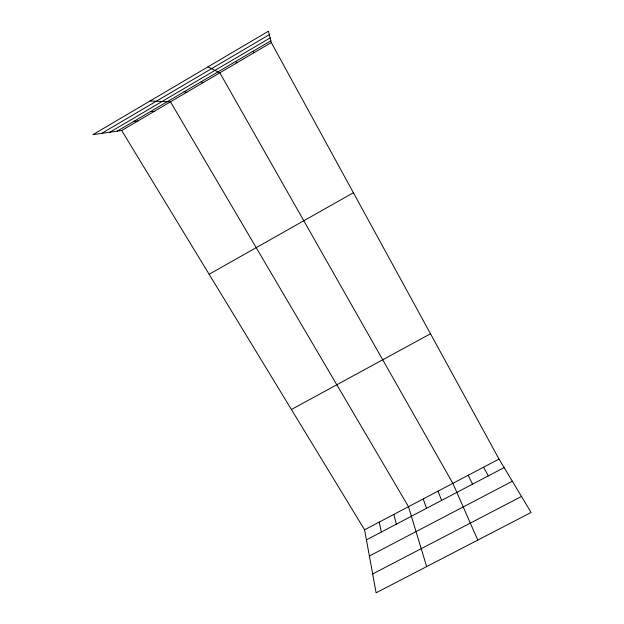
<?xml version="1.0" encoding="UTF-8"?>
<svg xmlns="http://www.w3.org/2000/svg" width="624" height="624" viewBox="0 0 624 624"><rect width="100%" height="100%" fill="white"/><g stroke="black" fill="none" stroke-linecap="round" stroke-linejoin="round"><path stroke-width="0.94" d="M101.642 133.403L269.318 34.655M109.855 132.218L270.13 37.908M117.164 131.165L270.847 40.786M121.68 130.517L271.292 42.565L268.46 31.2L92.906 134.659L121.68 130.517L364.588 529.792L376.1 592.8L531.094 512.468L499.013 459.069L271.292 42.565M209.134 274.264L353.395 192.73M291.4 409.492L430.505 333.77M364.588 529.792L499.013 459.069M366.428 539.861L504.13 467.587M369.377 556.007L512.343 481.26M372.653 573.955L521.485 496.47M133.801 121.384L137.881 120.986M150.501 111.556L154.151 111.431M150.049 100.987L170.477 101.829L408.494 506.696L426.652 566.6M184.111 91.798L186.865 92.196M201.014 81.861L203.323 82.524M207.964 66.854L219.835 72.813L452.845 483.358L477.789 540.095M235.529 61.558L236.925 62.774M253.157 51.191L254.069 52.689M483.569 467.197L488.303 475.894M468.179 475.293L472.54 484.169M438.017 491.166L441.628 500.386M423.228 498.943L426.488 508.334M393.814 514.418L396.357 524.152M379.174 522.116L381.365 532.022"/></g></svg>
